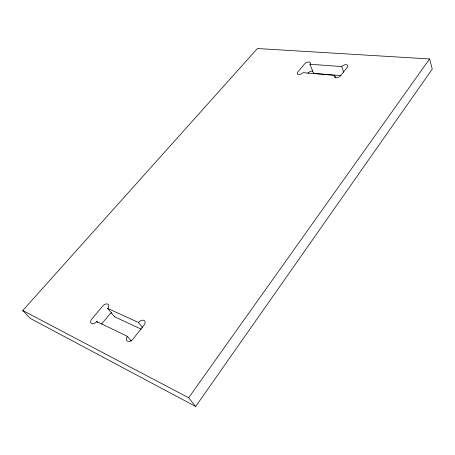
<?xml version="1.0" encoding="UTF-8"?>
<svg xmlns="http://www.w3.org/2000/svg" width="455" height="455" viewBox="0 0 455 455"><rect width="100%" height="100%" fill="white"/><g stroke="black" fill="none" stroke-linecap="round" stroke-linejoin="round"><path stroke-width="0.68" d="M195.673 406.469L432.25 69.092L429.583 58.957L257.411 48.531L22.75 310.509L30.127 318.329L195.673 406.469L188.643 397.75L22.75 310.509M188.643 397.75L429.583 58.957M101.493 324.153L109.388 314.564A4.141 2.616 -40.1 0 1 111.748 312.693M307.847 73.38L308.28 72.863A3.276 1.723 -22.8 0 1 312.761 71.094M309.935 64.212L341.728 66.589A3.475 1.837 -21.2 0 1 346.249 64.69A3.475 1.837 -21.2 0 1 347.432 67.016L340.471 75.843A3.498 1.877 -21.5 0 1 335.909 77.76A3.498 1.877 -21.5 0 1 334.761 75.359L302.939 72.652A3.327 1.735 -23.3 0 1 298.605 74.489A3.327 1.735 -23.3 0 1 297.689 72.208L304.685 63.819A3.304 1.706 -23 0 1 308.99 61.994A3.304 1.706 -23 0 1 309.935 64.212L313.495 73.306L341.028 75.638M131.364 341.153L127.428 336.376L96.767 321.537A4.26 2.645 -40.8 0 1 91.591 323.539A4.26 2.645 -40.8 0 1 91.762 319.114L102.517 306.221A4.192 2.605 -39.8 0 1 107.693 304.076A4.192 2.605 -39.8 0 1 107.664 308.382L138.479 322.464L142.716 327.822M107.664 308.382L114.523 316.76L141.272 329.187M96.767 321.537L97.654 322.572M334.761 75.359L335.688 77.862M341.728 66.589L343.752 72.226M114.762 316.447A4.141 2.616 -40.1 0 1 114.523 316.76M313.751 72.931A3.276 1.723 -22.8 0 1 313.495 73.306M138.479 322.464A4.391 2.906 -39.8 0 1 143.922 320.394A4.391 2.906 -39.8 0 1 144.064 325.018L132.991 339.072A4.465 2.952 -41.1 0 1 127.491 341.159A4.465 2.952 -41.1 0 1 127.428 336.376"/></g></svg>
